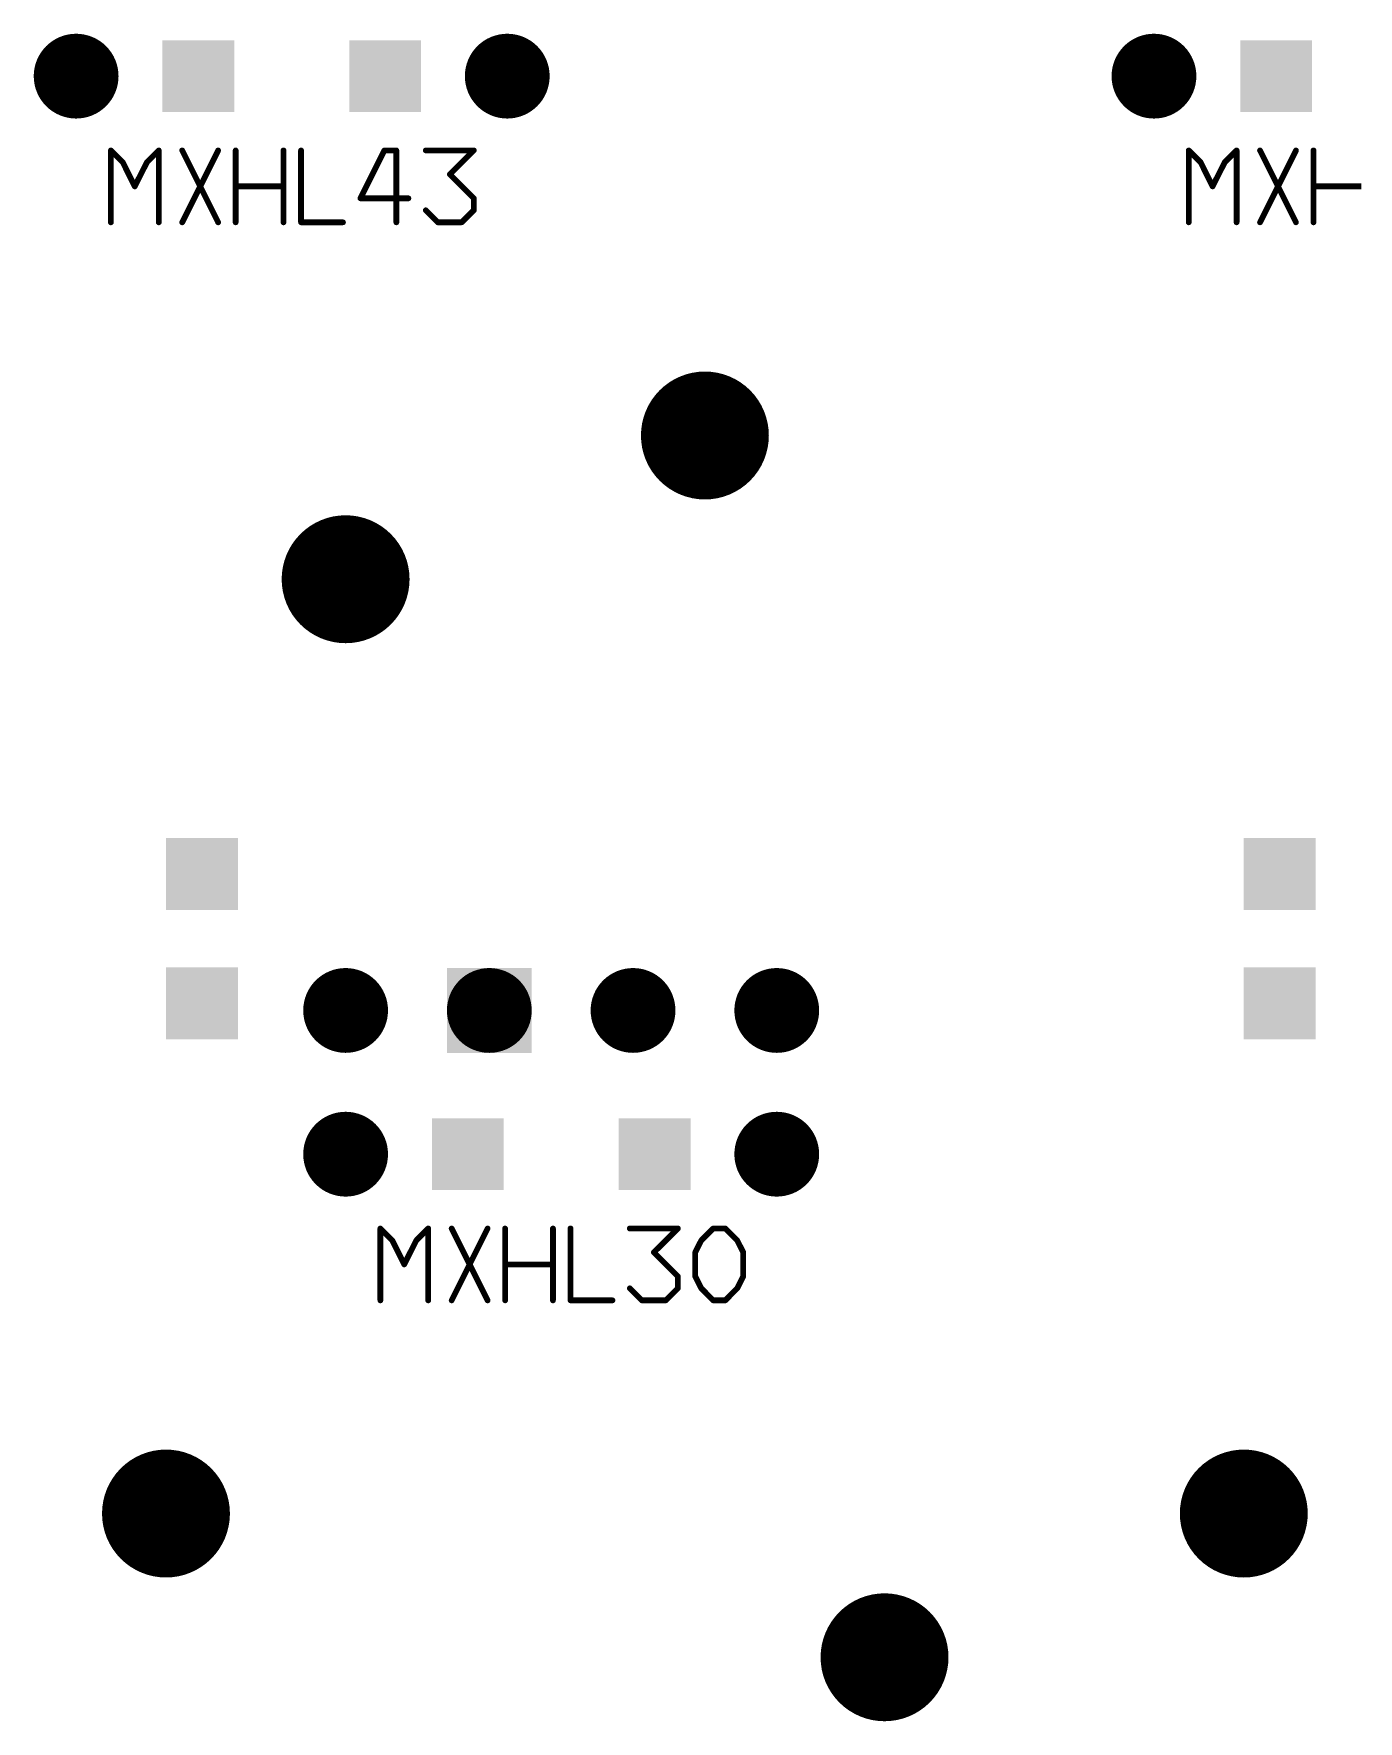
# Model space of a CAD drawing. Header units: millimetres. Extents: x 451 to 799, y 260 to 388.
# Drawn here: x 560.82 to 584.23, y 291.43 to 321.25 of the extents above; entities that cross this region are included whole.
import ezdxf

# ---------------------------------------------------------------- set-up
doc = ezdxf.new("R2010")
doc.units = ezdxf.units.MM
for name, color, linetype in [('3_A_', 4, 'Continuous'), ('4_A_', 54, 'Continuous'), ('5_A_', 7, 'Continuous')]:
    doc.layers.add(name, color=color, linetype=linetype)

# ---------------------------------------------------------------- blocks, each defined once
blk = doc.blocks.new('D24ROUND1_4986X1_4986')
blk.add_lwpolyline([(0.37465, 0, 0.7493, 0.7493, 1), (-0.37465, 0, 0.7493, 0.7493, 1), (0.37465, 0, 0.7493, 0.7493, 0)], format="xyseb")
blk = doc.blocks.new('D25ROUND2_2606X2_2606')
blk.add_lwpolyline([(0.56515, 0, 1.1303, 1.1303, 1), (-0.56515, 0, 1.1303, 1.1303, 1), (0.56515, 0, 1.1303, 1.1303, 0)], format="xyseb")
blk = doc.blocks.new('D16SQUARE1_27X1_27')
blk.add_solid([(-0.635, -0.635), (0.635, -0.635), (-0.635, 0.635), (0.635, 0.635)])
blk = doc.blocks.new('D41SQUARE1_4986X1_4986')
blk.add_solid([(-0.7493, -0.7493), (0.7493, -0.7493), (-0.7493, 0.7493), (0.7493, 0.7493)])

msp = doc.modelspace()

# ---------------------------------------------------------------- linework, layer by layer
at = {"layer": '5_A_'}
for points in [[(562.391, 318.981, 0.102, 0.102, 0), (562.18, 319.192, 0.102, 0.102, 0)], [(562.18, 319.192, 0.102, 0.102, 0), (562.18, 317.922, 0.102, 0.102, 0)], [(563.026, 319.192, 0.102, 0.102, 0), (562.815, 318.981, 0.102, 0.102, 0)], [(563.026, 317.922, 0.102, 0.102, 0), (563.026, 319.192, 0.102, 0.102, 0)], [(564.075, 317.922, 0.102, 0.102, 0), (563.44, 319.192, 0.102, 0.102, 0)], [(564.075, 319.192, 0.102, 0.102, 0), (563.44, 317.922, 0.102, 0.102, 0)], [(564.385, 317.922, 0.102, 0.102, 0), (564.385, 319.192, 0.102, 0.102, 0)], [(565.23, 317.922, 0.102, 0.102, 0), (565.23, 319.192, 0.102, 0.102, 0)], [(565.54, 317.922, 0.102, 0.102, 0), (565.54, 319.192, 0.102, 0.102, 0)], [(566.589, 318.346, 0.102, 0.102, 0), (567.013, 319.192, 0.102, 0.102, 0)], [(567.013, 319.192, 0.102, 0.102, 0), (567.224, 319.192, 0.102, 0.102, 0)], [(567.224, 319.192, 0.102, 0.102, 0), (567.224, 317.922, 0.102, 0.102, 0)], [(568.593, 319.192, 0.102, 0.102, 0), (567.745, 319.192, 0.102, 0.102, 0)], [(568.169, 318.77, 0.102, 0.102, 0), (568.593, 319.192, 0.102, 0.102, 0)], [(581.441, 318.981, 0.102, 0.102, 0), (581.23, 319.192, 0.102, 0.102, 0)], [(581.23, 319.192, 0.102, 0.102, 0), (581.23, 317.922, 0.102, 0.102, 0)], [(582.076, 319.192, 0.102, 0.102, 0), (581.865, 318.981, 0.102, 0.102, 0)], [(582.076, 317.922, 0.102, 0.102, 0), (582.076, 319.192, 0.102, 0.102, 0)], [(583.125, 317.922, 0.102, 0.102, 0), (582.49, 319.192, 0.102, 0.102, 0)], [(583.125, 319.192, 0.102, 0.102, 0), (582.49, 317.922, 0.102, 0.102, 0)], [(583.435, 317.922, 0.102, 0.102, 0), (583.435, 319.192, 0.102, 0.102, 0)], [(562.601, 318.557, 0.102, 0.102, 0), (562.391, 318.981, 0.102, 0.102, 0)], [(562.815, 318.981, 0.102, 0.102, 0), (562.601, 318.557, 0.102, 0.102, 0)], [(568.593, 318.346, 0.102, 0.102, 0), (568.169, 318.77, 0.102, 0.102, 0)], [(581.651, 318.557, 0.102, 0.102, 0), (581.441, 318.981, 0.102, 0.102, 0)], [(581.865, 318.981, 0.102, 0.102, 0), (581.651, 318.557, 0.102, 0.102, 0)], [(565.23, 318.557, 0.102, 0.102, 0), (564.385, 318.557, 0.102, 0.102, 0)], [(584.28, 318.557, 0.102, 0.102, 0), (583.435, 318.557, 0.102, 0.102, 0)], [(567.438, 318.346, 0.102, 0.102, 0), (566.589, 318.346, 0.102, 0.102, 0)], [(567.745, 318.135, 0.102, 0.102, 0), (567.958, 317.922, 0.102, 0.102, 0)], [(568.38, 317.922, 0.102, 0.102, 0), (568.593, 318.135, 0.102, 0.102, 0)], [(568.593, 318.135, 0.102, 0.102, 0), (568.593, 318.346, 0.102, 0.102, 0)], [(566.282, 317.922, 0.102, 0.102, 0), (565.54, 317.922, 0.102, 0.102, 0)], [(567.958, 317.922, 0.102, 0.102, 0), (568.38, 317.922, 0.102, 0.102, 0)], [(567.153, 299.931, 0.102, 0.102, 0), (566.942, 300.142, 0.102, 0.102, 0)], [(566.942, 300.142, 0.102, 0.102, 0), (566.942, 298.872, 0.102, 0.102, 0)], [(567.788, 300.142, 0.102, 0.102, 0), (567.577, 299.931, 0.102, 0.102, 0)], [(567.788, 298.872, 0.102, 0.102, 0), (567.788, 300.142, 0.102, 0.102, 0)], [(568.837, 298.872, 0.102, 0.102, 0), (568.202, 300.142, 0.102, 0.102, 0)], [(568.837, 300.142, 0.102, 0.102, 0), (568.202, 298.872, 0.102, 0.102, 0)], [(569.147, 298.872, 0.102, 0.102, 0), (569.147, 300.142, 0.102, 0.102, 0)], [(569.993, 298.872, 0.102, 0.102, 0), (569.993, 300.142, 0.102, 0.102, 0)], [(570.303, 298.872, 0.102, 0.102, 0), (570.303, 300.142, 0.102, 0.102, 0)], [(572.2, 300.142, 0.102, 0.102, 0), (571.352, 300.142, 0.102, 0.102, 0)], [(571.776, 299.72, 0.102, 0.102, 0), (572.2, 300.142, 0.102, 0.102, 0)], [(572.614, 299.931, 0.102, 0.102, 0), (572.825, 300.142, 0.102, 0.102, 0)], [(572.825, 300.142, 0.102, 0.102, 0), (573.038, 300.142, 0.102, 0.102, 0)], [(573.038, 300.142, 0.102, 0.102, 0), (573.249, 299.931, 0.102, 0.102, 0)], [(567.364, 299.507, 0.102, 0.102, 0), (567.153, 299.931, 0.102, 0.102, 0)], [(567.577, 299.931, 0.102, 0.102, 0), (567.364, 299.507, 0.102, 0.102, 0)], [(572.2, 299.296, 0.102, 0.102, 0), (571.776, 299.72, 0.102, 0.102, 0)], [(572.507, 299.72, 0.102, 0.102, 0), (572.614, 299.931, 0.102, 0.102, 0)], [(572.507, 299.296, 0.102, 0.102, 0), (572.507, 299.72, 0.102, 0.102, 0)], [(573.249, 299.931, 0.102, 0.102, 0), (573.356, 299.72, 0.102, 0.102, 0)], [(573.356, 299.72, 0.102, 0.102, 0), (573.356, 299.296, 0.102, 0.102, 0)], [(569.993, 299.507, 0.102, 0.102, 0), (569.147, 299.507, 0.102, 0.102, 0)], [(571.352, 299.085, 0.102, 0.102, 0), (571.565, 298.872, 0.102, 0.102, 0)], [(571.987, 298.872, 0.102, 0.102, 0), (572.2, 299.085, 0.102, 0.102, 0)], [(572.2, 299.085, 0.102, 0.102, 0), (572.2, 299.296, 0.102, 0.102, 0)], [(572.614, 299.085, 0.102, 0.102, 0), (572.507, 299.296, 0.102, 0.102, 0)], [(572.825, 298.872, 0.102, 0.102, 0), (572.614, 299.085, 0.102, 0.102, 0)], [(573.249, 299.085, 0.102, 0.102, 0), (573.038, 298.872, 0.102, 0.102, 0)], [(573.356, 299.296, 0.102, 0.102, 0), (573.249, 299.085, 0.102, 0.102, 0)], [(571.044, 298.872, 0.102, 0.102, 0), (570.303, 298.872, 0.102, 0.102, 0)], [(571.565, 298.872, 0.102, 0.102, 0), (571.987, 298.872, 0.102, 0.102, 0)], [(573.038, 298.872, 0.102, 0.102, 0), (572.825, 298.872, 0.102, 0.102, 0)]]:
    msp.add_lwpolyline(points, format="xyseb", dxfattribs=at)
for points in [[(562.154, 319.192, 0.0508, 0.0508, 1), (562.205, 319.192, 0.0508, 0.0508, 1), (562.154, 319.192, 0.0508, 0.0508, 0)], [(562.154, 319.192, 0.0508, 0.0508, 1), (562.205, 319.192, 0.0508, 0.0508, 1), (562.154, 319.192, 0.0508, 0.0508, 0)], [(562.154, 319.192, 0.0508, 0.0508, 1), (562.205, 319.192, 0.0508, 0.0508, 1), (562.154, 319.192, 0.0508, 0.0508, 0)], [(563, 319.192, 0.0508, 0.0508, 1), (563.051, 319.192, 0.0508, 0.0508, 1), (563, 319.192, 0.0508, 0.0508, 0)], [(563, 319.192, 0.0508, 0.0508, 1), (563.051, 319.192, 0.0508, 0.0508, 1), (563, 319.192, 0.0508, 0.0508, 0)], [(563, 319.192, 0.0508, 0.0508, 1), (563.051, 319.192, 0.0508, 0.0508, 1), (563, 319.192, 0.0508, 0.0508, 0)], [(563.414, 319.192, 0.0508, 0.0508, 1), (563.465, 319.192, 0.0508, 0.0508, 1), (563.414, 319.192, 0.0508, 0.0508, 0)], [(563.414, 319.192, 0.0508, 0.0508, 1), (563.465, 319.192, 0.0508, 0.0508, 1), (563.414, 319.192, 0.0508, 0.0508, 0)], [(564.049, 319.192, 0.0508, 0.0508, 1), (564.1, 319.192, 0.0508, 0.0508, 1), (564.049, 319.192, 0.0508, 0.0508, 0)], [(564.359, 319.192, 0.0508, 0.0508, 1), (564.41, 319.192, 0.0508, 0.0508, 1), (564.359, 319.192, 0.0508, 0.0508, 0)], [(564.359, 319.192, 0.0508, 0.0508, 1), (564.41, 319.192, 0.0508, 0.0508, 1), (564.359, 319.192, 0.0508, 0.0508, 0)], [(565.205, 319.192, 0.0508, 0.0508, 1), (565.256, 319.192, 0.0508, 0.0508, 1), (565.205, 319.192, 0.0508, 0.0508, 0)], [(565.205, 319.192, 0.0508, 0.0508, 1), (565.256, 319.192, 0.0508, 0.0508, 1), (565.205, 319.192, 0.0508, 0.0508, 0)], [(565.515, 319.192, 0.0508, 0.0508, 1), (565.566, 319.192, 0.0508, 0.0508, 1), (565.515, 319.192, 0.0508, 0.0508, 0)], [(565.515, 319.192, 0.0508, 0.0508, 1), (565.566, 319.192, 0.0508, 0.0508, 1), (565.515, 319.192, 0.0508, 0.0508, 0)], [(566.988, 319.192, 0.0508, 0.0508, 1), (567.039, 319.192, 0.0508, 0.0508, 1), (566.988, 319.192, 0.0508, 0.0508, 0)], [(566.988, 319.192, 0.0508, 0.0508, 1), (567.039, 319.192, 0.0508, 0.0508, 1), (566.988, 319.192, 0.0508, 0.0508, 0)], [(566.988, 319.192, 0.0508, 0.0508, 1), (567.039, 319.192, 0.0508, 0.0508, 1), (566.988, 319.192, 0.0508, 0.0508, 0)], [(567.199, 319.192, 0.0508, 0.0508, 1), (567.25, 319.192, 0.0508, 0.0508, 1), (567.199, 319.192, 0.0508, 0.0508, 0)], [(567.199, 319.192, 0.0508, 0.0508, 1), (567.25, 319.192, 0.0508, 0.0508, 1), (567.199, 319.192, 0.0508, 0.0508, 0)], [(567.199, 319.192, 0.0508, 0.0508, 1), (567.25, 319.192, 0.0508, 0.0508, 1), (567.199, 319.192, 0.0508, 0.0508, 0)], [(567.72, 319.192, 0.0508, 0.0508, 1), (567.77, 319.192, 0.0508, 0.0508, 1), (567.72, 319.192, 0.0508, 0.0508, 0)], [(567.72, 319.192, 0.0508, 0.0508, 1), (567.77, 319.192, 0.0508, 0.0508, 1), (567.72, 319.192, 0.0508, 0.0508, 0)], [(568.568, 319.192, 0.0508, 0.0508, 1), (568.619, 319.192, 0.0508, 0.0508, 1), (568.568, 319.192, 0.0508, 0.0508, 0)], [(568.568, 319.192, 0.0508, 0.0508, 1), (568.619, 319.192, 0.0508, 0.0508, 1), (568.568, 319.192, 0.0508, 0.0508, 0)], [(568.568, 319.192, 0.0508, 0.0508, 1), (568.619, 319.192, 0.0508, 0.0508, 1), (568.568, 319.192, 0.0508, 0.0508, 0)], [(581.204, 319.192, 0.0508, 0.0508, 1), (581.255, 319.192, 0.0508, 0.0508, 1), (581.204, 319.192, 0.0508, 0.0508, 0)], [(581.204, 319.192, 0.0508, 0.0508, 1), (581.255, 319.192, 0.0508, 0.0508, 1), (581.204, 319.192, 0.0508, 0.0508, 0)], [(581.204, 319.192, 0.0508, 0.0508, 1), (581.255, 319.192, 0.0508, 0.0508, 1), (581.204, 319.192, 0.0508, 0.0508, 0)], [(582.05, 319.192, 0.0508, 0.0508, 1), (582.101, 319.192, 0.0508, 0.0508, 1), (582.05, 319.192, 0.0508, 0.0508, 0)], [(582.05, 319.192, 0.0508, 0.0508, 1), (582.101, 319.192, 0.0508, 0.0508, 1), (582.05, 319.192, 0.0508, 0.0508, 0)], [(582.05, 319.192, 0.0508, 0.0508, 1), (582.101, 319.192, 0.0508, 0.0508, 1), (582.05, 319.192, 0.0508, 0.0508, 0)], [(582.464, 319.192, 0.0508, 0.0508, 1), (582.515, 319.192, 0.0508, 0.0508, 1), (582.464, 319.192, 0.0508, 0.0508, 0)], [(582.464, 319.192, 0.0508, 0.0508, 1), (582.515, 319.192, 0.0508, 0.0508, 1), (582.464, 319.192, 0.0508, 0.0508, 0)], [(583.099, 319.192, 0.0508, 0.0508, 1), (583.15, 319.192, 0.0508, 0.0508, 1), (583.099, 319.192, 0.0508, 0.0508, 0)], [(583.409, 319.192, 0.0508, 0.0508, 1), (583.46, 319.192, 0.0508, 0.0508, 1), (583.409, 319.192, 0.0508, 0.0508, 0)], [(583.409, 319.192, 0.0508, 0.0508, 1), (583.46, 319.192, 0.0508, 0.0508, 1), (583.409, 319.192, 0.0508, 0.0508, 0)], [(562.365, 318.981, 0.0508, 0.0508, 1), (562.416, 318.981, 0.0508, 0.0508, 1), (562.365, 318.981, 0.0508, 0.0508, 0)], [(562.365, 318.981, 0.0508, 0.0508, 1), (562.416, 318.981, 0.0508, 0.0508, 1), (562.365, 318.981, 0.0508, 0.0508, 0)], [(562.365, 318.981, 0.0508, 0.0508, 1), (562.416, 318.981, 0.0508, 0.0508, 1), (562.365, 318.981, 0.0508, 0.0508, 0)], [(562.789, 318.981, 0.0508, 0.0508, 1), (562.84, 318.981, 0.0508, 0.0508, 1), (562.789, 318.981, 0.0508, 0.0508, 0)], [(562.789, 318.981, 0.0508, 0.0508, 1), (562.84, 318.981, 0.0508, 0.0508, 1), (562.789, 318.981, 0.0508, 0.0508, 0)], [(562.789, 318.981, 0.0508, 0.0508, 1), (562.84, 318.981, 0.0508, 0.0508, 1), (562.789, 318.981, 0.0508, 0.0508, 0)], [(568.144, 318.77, 0.0508, 0.0508, 1), (568.195, 318.77, 0.0508, 0.0508, 1), (568.144, 318.77, 0.0508, 0.0508, 0)], [(568.144, 318.77, 0.0508, 0.0508, 1), (568.195, 318.77, 0.0508, 0.0508, 1), (568.144, 318.77, 0.0508, 0.0508, 0)], [(568.144, 318.77, 0.0508, 0.0508, 1), (568.195, 318.77, 0.0508, 0.0508, 1), (568.144, 318.77, 0.0508, 0.0508, 0)], [(581.415, 318.981, 0.0508, 0.0508, 1), (581.466, 318.981, 0.0508, 0.0508, 1), (581.415, 318.981, 0.0508, 0.0508, 0)], [(581.415, 318.981, 0.0508, 0.0508, 1), (581.466, 318.981, 0.0508, 0.0508, 1), (581.415, 318.981, 0.0508, 0.0508, 0)], [(581.415, 318.981, 0.0508, 0.0508, 1), (581.466, 318.981, 0.0508, 0.0508, 1), (581.415, 318.981, 0.0508, 0.0508, 0)], [(581.839, 318.981, 0.0508, 0.0508, 1), (581.89, 318.981, 0.0508, 0.0508, 1), (581.839, 318.981, 0.0508, 0.0508, 0)], [(581.839, 318.981, 0.0508, 0.0508, 1), (581.89, 318.981, 0.0508, 0.0508, 1), (581.839, 318.981, 0.0508, 0.0508, 0)], [(581.839, 318.981, 0.0508, 0.0508, 1), (581.89, 318.981, 0.0508, 0.0508, 1), (581.839, 318.981, 0.0508, 0.0508, 0)], [(562.576, 318.557, 0.0508, 0.0508, 1), (562.627, 318.557, 0.0508, 0.0508, 1), (562.576, 318.557, 0.0508, 0.0508, 0)], [(562.576, 318.557, 0.0508, 0.0508, 1), (562.627, 318.557, 0.0508, 0.0508, 1), (562.576, 318.557, 0.0508, 0.0508, 0)], [(562.576, 318.557, 0.0508, 0.0508, 1), (562.627, 318.557, 0.0508, 0.0508, 1), (562.576, 318.557, 0.0508, 0.0508, 0)], [(564.359, 318.557, 0.0508, 0.0508, 1), (564.41, 318.557, 0.0508, 0.0508, 1), (564.359, 318.557, 0.0508, 0.0508, 0)], [(564.359, 318.557, 0.0508, 0.0508, 1), (564.41, 318.557, 0.0508, 0.0508, 1), (564.359, 318.557, 0.0508, 0.0508, 0)], [(565.205, 318.557, 0.0508, 0.0508, 1), (565.256, 318.557, 0.0508, 0.0508, 1), (565.205, 318.557, 0.0508, 0.0508, 0)], [(581.626, 318.557, 0.0508, 0.0508, 1), (581.677, 318.557, 0.0508, 0.0508, 1), (581.626, 318.557, 0.0508, 0.0508, 0)], [(581.626, 318.557, 0.0508, 0.0508, 1), (581.677, 318.557, 0.0508, 0.0508, 1), (581.626, 318.557, 0.0508, 0.0508, 0)], [(581.626, 318.557, 0.0508, 0.0508, 1), (581.677, 318.557, 0.0508, 0.0508, 1), (581.626, 318.557, 0.0508, 0.0508, 0)], [(583.409, 318.557, 0.0508, 0.0508, 1), (583.46, 318.557, 0.0508, 0.0508, 1), (583.409, 318.557, 0.0508, 0.0508, 0)], [(583.409, 318.557, 0.0508, 0.0508, 1), (583.46, 318.557, 0.0508, 0.0508, 1), (583.409, 318.557, 0.0508, 0.0508, 0)], [(566.564, 318.346, 0.0508, 0.0508, 1), (566.615, 318.346, 0.0508, 0.0508, 1), (566.564, 318.346, 0.0508, 0.0508, 0)], [(566.564, 318.346, 0.0508, 0.0508, 1), (566.615, 318.346, 0.0508, 0.0508, 1), (566.564, 318.346, 0.0508, 0.0508, 0)], [(566.564, 318.346, 0.0508, 0.0508, 1), (566.615, 318.346, 0.0508, 0.0508, 1), (566.564, 318.346, 0.0508, 0.0508, 0)], [(567.412, 318.346, 0.0508, 0.0508, 1), (567.463, 318.346, 0.0508, 0.0508, 1), (567.412, 318.346, 0.0508, 0.0508, 0)], [(567.72, 318.135, 0.0508, 0.0508, 1), (567.77, 318.135, 0.0508, 0.0508, 1), (567.72, 318.135, 0.0508, 0.0508, 0)], [(568.568, 318.346, 0.0508, 0.0508, 1), (568.619, 318.346, 0.0508, 0.0508, 1), (568.568, 318.346, 0.0508, 0.0508, 0)], [(568.568, 318.346, 0.0508, 0.0508, 1), (568.619, 318.346, 0.0508, 0.0508, 1), (568.568, 318.346, 0.0508, 0.0508, 0)], [(568.568, 318.346, 0.0508, 0.0508, 1), (568.619, 318.346, 0.0508, 0.0508, 1), (568.568, 318.346, 0.0508, 0.0508, 0)], [(568.568, 318.135, 0.0508, 0.0508, 1), (568.619, 318.135, 0.0508, 0.0508, 1), (568.568, 318.135, 0.0508, 0.0508, 0)], [(568.568, 318.135, 0.0508, 0.0508, 1), (568.619, 318.135, 0.0508, 0.0508, 1), (568.568, 318.135, 0.0508, 0.0508, 0)], [(568.568, 318.135, 0.0508, 0.0508, 1), (568.619, 318.135, 0.0508, 0.0508, 1), (568.568, 318.135, 0.0508, 0.0508, 0)], [(562.154, 317.922, 0.0508, 0.0508, 1), (562.205, 317.922, 0.0508, 0.0508, 1), (562.154, 317.922, 0.0508, 0.0508, 0)], [(562.154, 317.922, 0.0508, 0.0508, 1), (562.205, 317.922, 0.0508, 0.0508, 1), (562.154, 317.922, 0.0508, 0.0508, 0)], [(563, 317.922, 0.0508, 0.0508, 1), (563.051, 317.922, 0.0508, 0.0508, 1), (563, 317.922, 0.0508, 0.0508, 0)], [(563.414, 317.922, 0.0508, 0.0508, 1), (563.465, 317.922, 0.0508, 0.0508, 1), (563.414, 317.922, 0.0508, 0.0508, 0)], [(563.414, 317.922, 0.0508, 0.0508, 1), (563.465, 317.922, 0.0508, 0.0508, 1), (563.414, 317.922, 0.0508, 0.0508, 0)], [(564.049, 317.922, 0.0508, 0.0508, 1), (564.1, 317.922, 0.0508, 0.0508, 1), (564.049, 317.922, 0.0508, 0.0508, 0)], [(564.359, 317.922, 0.0508, 0.0508, 1), (564.41, 317.922, 0.0508, 0.0508, 1), (564.359, 317.922, 0.0508, 0.0508, 0)], [(565.205, 317.922, 0.0508, 0.0508, 1), (565.256, 317.922, 0.0508, 0.0508, 1), (565.205, 317.922, 0.0508, 0.0508, 0)], [(565.515, 317.922, 0.0508, 0.0508, 1), (565.566, 317.922, 0.0508, 0.0508, 1), (565.515, 317.922, 0.0508, 0.0508, 0)], [(565.515, 317.922, 0.0508, 0.0508, 1), (565.566, 317.922, 0.0508, 0.0508, 1), (565.515, 317.922, 0.0508, 0.0508, 0)], [(565.515, 317.922, 0.0508, 0.0508, 1), (565.566, 317.922, 0.0508, 0.0508, 1), (565.515, 317.922, 0.0508, 0.0508, 0)], [(566.257, 317.922, 0.0508, 0.0508, 1), (566.307, 317.922, 0.0508, 0.0508, 1), (566.257, 317.922, 0.0508, 0.0508, 0)], [(567.199, 317.922, 0.0508, 0.0508, 1), (567.25, 317.922, 0.0508, 0.0508, 1), (567.199, 317.922, 0.0508, 0.0508, 0)], [(567.199, 317.922, 0.0508, 0.0508, 1), (567.25, 317.922, 0.0508, 0.0508, 1), (567.199, 317.922, 0.0508, 0.0508, 0)], [(567.933, 317.922, 0.0508, 0.0508, 1), (567.984, 317.922, 0.0508, 0.0508, 1), (567.933, 317.922, 0.0508, 0.0508, 0)], [(567.933, 317.922, 0.0508, 0.0508, 1), (567.984, 317.922, 0.0508, 0.0508, 1), (567.933, 317.922, 0.0508, 0.0508, 0)], [(567.933, 317.922, 0.0508, 0.0508, 1), (567.984, 317.922, 0.0508, 0.0508, 1), (567.933, 317.922, 0.0508, 0.0508, 0)], [(568.355, 317.922, 0.0508, 0.0508, 1), (568.405, 317.922, 0.0508, 0.0508, 1), (568.355, 317.922, 0.0508, 0.0508, 0)], [(568.355, 317.922, 0.0508, 0.0508, 1), (568.405, 317.922, 0.0508, 0.0508, 1), (568.355, 317.922, 0.0508, 0.0508, 0)], [(568.355, 317.922, 0.0508, 0.0508, 1), (568.405, 317.922, 0.0508, 0.0508, 1), (568.355, 317.922, 0.0508, 0.0508, 0)], [(581.204, 317.922, 0.0508, 0.0508, 1), (581.255, 317.922, 0.0508, 0.0508, 1), (581.204, 317.922, 0.0508, 0.0508, 0)], [(581.204, 317.922, 0.0508, 0.0508, 1), (581.255, 317.922, 0.0508, 0.0508, 1), (581.204, 317.922, 0.0508, 0.0508, 0)], [(582.05, 317.922, 0.0508, 0.0508, 1), (582.101, 317.922, 0.0508, 0.0508, 1), (582.05, 317.922, 0.0508, 0.0508, 0)], [(582.464, 317.922, 0.0508, 0.0508, 1), (582.515, 317.922, 0.0508, 0.0508, 1), (582.464, 317.922, 0.0508, 0.0508, 0)], [(582.464, 317.922, 0.0508, 0.0508, 1), (582.515, 317.922, 0.0508, 0.0508, 1), (582.464, 317.922, 0.0508, 0.0508, 0)], [(583.099, 317.922, 0.0508, 0.0508, 1), (583.15, 317.922, 0.0508, 0.0508, 1), (583.099, 317.922, 0.0508, 0.0508, 0)], [(583.409, 317.922, 0.0508, 0.0508, 1), (583.46, 317.922, 0.0508, 0.0508, 1), (583.409, 317.922, 0.0508, 0.0508, 0)], [(566.917, 300.142, 0.0508, 0.0508, 1), (566.968, 300.142, 0.0508, 0.0508, 1), (566.917, 300.142, 0.0508, 0.0508, 0)], [(566.917, 300.142, 0.0508, 0.0508, 1), (566.968, 300.142, 0.0508, 0.0508, 1), (566.917, 300.142, 0.0508, 0.0508, 0)], [(566.917, 300.142, 0.0508, 0.0508, 1), (566.968, 300.142, 0.0508, 0.0508, 1), (566.917, 300.142, 0.0508, 0.0508, 0)], [(567.763, 300.142, 0.0508, 0.0508, 1), (567.814, 300.142, 0.0508, 0.0508, 1), (567.763, 300.142, 0.0508, 0.0508, 0)], [(567.763, 300.142, 0.0508, 0.0508, 1), (567.814, 300.142, 0.0508, 0.0508, 1), (567.763, 300.142, 0.0508, 0.0508, 0)], [(567.763, 300.142, 0.0508, 0.0508, 1), (567.814, 300.142, 0.0508, 0.0508, 1), (567.763, 300.142, 0.0508, 0.0508, 0)], [(568.177, 300.142, 0.0508, 0.0508, 1), (568.228, 300.142, 0.0508, 0.0508, 1), (568.177, 300.142, 0.0508, 0.0508, 0)], [(568.177, 300.142, 0.0508, 0.0508, 1), (568.228, 300.142, 0.0508, 0.0508, 1), (568.177, 300.142, 0.0508, 0.0508, 0)], [(568.812, 300.142, 0.0508, 0.0508, 1), (568.863, 300.142, 0.0508, 0.0508, 1), (568.812, 300.142, 0.0508, 0.0508, 0)], [(569.122, 300.142, 0.0508, 0.0508, 1), (569.172, 300.142, 0.0508, 0.0508, 1), (569.122, 300.142, 0.0508, 0.0508, 0)], [(569.122, 300.142, 0.0508, 0.0508, 1), (569.172, 300.142, 0.0508, 0.0508, 1), (569.122, 300.142, 0.0508, 0.0508, 0)], [(569.967, 300.142, 0.0508, 0.0508, 1), (570.018, 300.142, 0.0508, 0.0508, 1), (569.967, 300.142, 0.0508, 0.0508, 0)], [(569.967, 300.142, 0.0508, 0.0508, 1), (570.018, 300.142, 0.0508, 0.0508, 1), (569.967, 300.142, 0.0508, 0.0508, 0)], [(570.277, 300.142, 0.0508, 0.0508, 1), (570.328, 300.142, 0.0508, 0.0508, 1), (570.277, 300.142, 0.0508, 0.0508, 0)], [(570.277, 300.142, 0.0508, 0.0508, 1), (570.328, 300.142, 0.0508, 0.0508, 1), (570.277, 300.142, 0.0508, 0.0508, 0)], [(571.326, 300.142, 0.0508, 0.0508, 1), (571.377, 300.142, 0.0508, 0.0508, 1), (571.326, 300.142, 0.0508, 0.0508, 0)], [(571.326, 300.142, 0.0508, 0.0508, 1), (571.377, 300.142, 0.0508, 0.0508, 1), (571.326, 300.142, 0.0508, 0.0508, 0)], [(572.175, 300.142, 0.0508, 0.0508, 1), (572.226, 300.142, 0.0508, 0.0508, 1), (572.175, 300.142, 0.0508, 0.0508, 0)], [(572.175, 300.142, 0.0508, 0.0508, 1), (572.226, 300.142, 0.0508, 0.0508, 1), (572.175, 300.142, 0.0508, 0.0508, 0)], [(572.175, 300.142, 0.0508, 0.0508, 1), (572.226, 300.142, 0.0508, 0.0508, 1), (572.175, 300.142, 0.0508, 0.0508, 0)], [(572.8, 300.142, 0.0508, 0.0508, 1), (572.85, 300.142, 0.0508, 0.0508, 1), (572.8, 300.142, 0.0508, 0.0508, 0)], [(572.8, 300.142, 0.0508, 0.0508, 1), (572.85, 300.142, 0.0508, 0.0508, 1), (572.8, 300.142, 0.0508, 0.0508, 0)], [(572.8, 300.142, 0.0508, 0.0508, 1), (572.85, 300.142, 0.0508, 0.0508, 1), (572.8, 300.142, 0.0508, 0.0508, 0)], [(573.013, 300.142, 0.0508, 0.0508, 1), (573.064, 300.142, 0.0508, 0.0508, 1), (573.013, 300.142, 0.0508, 0.0508, 0)], [(573.013, 300.142, 0.0508, 0.0508, 1), (573.064, 300.142, 0.0508, 0.0508, 1), (573.013, 300.142, 0.0508, 0.0508, 0)], [(573.013, 300.142, 0.0508, 0.0508, 1), (573.064, 300.142, 0.0508, 0.0508, 1), (573.013, 300.142, 0.0508, 0.0508, 0)], [(567.128, 299.931, 0.0508, 0.0508, 1), (567.179, 299.931, 0.0508, 0.0508, 1), (567.128, 299.931, 0.0508, 0.0508, 0)], [(567.128, 299.931, 0.0508, 0.0508, 1), (567.179, 299.931, 0.0508, 0.0508, 1), (567.128, 299.931, 0.0508, 0.0508, 0)], [(567.128, 299.931, 0.0508, 0.0508, 1), (567.179, 299.931, 0.0508, 0.0508, 1), (567.128, 299.931, 0.0508, 0.0508, 0)], [(567.552, 299.931, 0.0508, 0.0508, 1), (567.603, 299.931, 0.0508, 0.0508, 1), (567.552, 299.931, 0.0508, 0.0508, 0)], [(567.552, 299.931, 0.0508, 0.0508, 1), (567.603, 299.931, 0.0508, 0.0508, 1), (567.552, 299.931, 0.0508, 0.0508, 0)], [(567.552, 299.931, 0.0508, 0.0508, 1), (567.603, 299.931, 0.0508, 0.0508, 1), (567.552, 299.931, 0.0508, 0.0508, 0)], [(571.751, 299.72, 0.0508, 0.0508, 1), (571.801, 299.72, 0.0508, 0.0508, 1), (571.751, 299.72, 0.0508, 0.0508, 0)], [(571.751, 299.72, 0.0508, 0.0508, 1), (571.801, 299.72, 0.0508, 0.0508, 1), (571.751, 299.72, 0.0508, 0.0508, 0)], [(571.751, 299.72, 0.0508, 0.0508, 1), (571.801, 299.72, 0.0508, 0.0508, 1), (571.751, 299.72, 0.0508, 0.0508, 0)], [(572.482, 299.72, 0.0508, 0.0508, 1), (572.533, 299.72, 0.0508, 0.0508, 1), (572.482, 299.72, 0.0508, 0.0508, 0)], [(572.482, 299.72, 0.0508, 0.0508, 1), (572.533, 299.72, 0.0508, 0.0508, 1), (572.482, 299.72, 0.0508, 0.0508, 0)], [(572.482, 299.72, 0.0508, 0.0508, 1), (572.533, 299.72, 0.0508, 0.0508, 1), (572.482, 299.72, 0.0508, 0.0508, 0)], [(572.589, 299.931, 0.0508, 0.0508, 1), (572.64, 299.931, 0.0508, 0.0508, 1), (572.589, 299.931, 0.0508, 0.0508, 0)], [(572.589, 299.931, 0.0508, 0.0508, 1), (572.64, 299.931, 0.0508, 0.0508, 1), (572.589, 299.931, 0.0508, 0.0508, 0)], [(572.589, 299.931, 0.0508, 0.0508, 1), (572.64, 299.931, 0.0508, 0.0508, 1), (572.589, 299.931, 0.0508, 0.0508, 0)], [(573.224, 299.931, 0.0508, 0.0508, 1), (573.275, 299.931, 0.0508, 0.0508, 1), (573.224, 299.931, 0.0508, 0.0508, 0)], [(573.224, 299.931, 0.0508, 0.0508, 1), (573.275, 299.931, 0.0508, 0.0508, 1), (573.224, 299.931, 0.0508, 0.0508, 0)], [(573.224, 299.931, 0.0508, 0.0508, 1), (573.275, 299.931, 0.0508, 0.0508, 1), (573.224, 299.931, 0.0508, 0.0508, 0)], [(573.33, 299.72, 0.0508, 0.0508, 1), (573.381, 299.72, 0.0508, 0.0508, 1), (573.33, 299.72, 0.0508, 0.0508, 0)], [(573.33, 299.72, 0.0508, 0.0508, 1), (573.381, 299.72, 0.0508, 0.0508, 1), (573.33, 299.72, 0.0508, 0.0508, 0)], [(573.33, 299.72, 0.0508, 0.0508, 1), (573.381, 299.72, 0.0508, 0.0508, 1), (573.33, 299.72, 0.0508, 0.0508, 0)], [(567.339, 299.507, 0.0508, 0.0508, 1), (567.389, 299.507, 0.0508, 0.0508, 1), (567.339, 299.507, 0.0508, 0.0508, 0)], [(567.339, 299.507, 0.0508, 0.0508, 1), (567.389, 299.507, 0.0508, 0.0508, 1), (567.339, 299.507, 0.0508, 0.0508, 0)], [(567.339, 299.507, 0.0508, 0.0508, 1), (567.389, 299.507, 0.0508, 0.0508, 1), (567.339, 299.507, 0.0508, 0.0508, 0)], [(569.122, 299.507, 0.0508, 0.0508, 1), (569.172, 299.507, 0.0508, 0.0508, 1), (569.122, 299.507, 0.0508, 0.0508, 0)], [(569.122, 299.507, 0.0508, 0.0508, 1), (569.172, 299.507, 0.0508, 0.0508, 1), (569.122, 299.507, 0.0508, 0.0508, 0)], [(569.967, 299.507, 0.0508, 0.0508, 1), (570.018, 299.507, 0.0508, 0.0508, 1), (569.967, 299.507, 0.0508, 0.0508, 0)], [(571.326, 299.085, 0.0508, 0.0508, 1), (571.377, 299.085, 0.0508, 0.0508, 1), (571.326, 299.085, 0.0508, 0.0508, 0)], [(572.175, 299.296, 0.0508, 0.0508, 1), (572.226, 299.296, 0.0508, 0.0508, 1), (572.175, 299.296, 0.0508, 0.0508, 0)], [(572.175, 299.296, 0.0508, 0.0508, 1), (572.226, 299.296, 0.0508, 0.0508, 1), (572.175, 299.296, 0.0508, 0.0508, 0)], [(572.175, 299.296, 0.0508, 0.0508, 1), (572.226, 299.296, 0.0508, 0.0508, 1), (572.175, 299.296, 0.0508, 0.0508, 0)], [(572.175, 299.085, 0.0508, 0.0508, 1), (572.226, 299.085, 0.0508, 0.0508, 1), (572.175, 299.085, 0.0508, 0.0508, 0)], [(572.175, 299.085, 0.0508, 0.0508, 1), (572.226, 299.085, 0.0508, 0.0508, 1), (572.175, 299.085, 0.0508, 0.0508, 0)], [(572.175, 299.085, 0.0508, 0.0508, 1), (572.226, 299.085, 0.0508, 0.0508, 1), (572.175, 299.085, 0.0508, 0.0508, 0)], [(572.482, 299.296, 0.0508, 0.0508, 1), (572.533, 299.296, 0.0508, 0.0508, 1), (572.482, 299.296, 0.0508, 0.0508, 0)], [(572.482, 299.296, 0.0508, 0.0508, 1), (572.533, 299.296, 0.0508, 0.0508, 1), (572.482, 299.296, 0.0508, 0.0508, 0)], [(572.482, 299.296, 0.0508, 0.0508, 1), (572.533, 299.296, 0.0508, 0.0508, 1), (572.482, 299.296, 0.0508, 0.0508, 0)], [(572.589, 299.085, 0.0508, 0.0508, 1), (572.64, 299.085, 0.0508, 0.0508, 1), (572.589, 299.085, 0.0508, 0.0508, 0)], [(572.589, 299.085, 0.0508, 0.0508, 1), (572.64, 299.085, 0.0508, 0.0508, 1), (572.589, 299.085, 0.0508, 0.0508, 0)], [(572.589, 299.085, 0.0508, 0.0508, 1), (572.64, 299.085, 0.0508, 0.0508, 1), (572.589, 299.085, 0.0508, 0.0508, 0)], [(573.224, 299.085, 0.0508, 0.0508, 1), (573.275, 299.085, 0.0508, 0.0508, 1), (573.224, 299.085, 0.0508, 0.0508, 0)], [(573.224, 299.085, 0.0508, 0.0508, 1), (573.275, 299.085, 0.0508, 0.0508, 1), (573.224, 299.085, 0.0508, 0.0508, 0)], [(573.224, 299.085, 0.0508, 0.0508, 1), (573.275, 299.085, 0.0508, 0.0508, 1), (573.224, 299.085, 0.0508, 0.0508, 0)], [(573.33, 299.296, 0.0508, 0.0508, 1), (573.381, 299.296, 0.0508, 0.0508, 1), (573.33, 299.296, 0.0508, 0.0508, 0)], [(573.33, 299.296, 0.0508, 0.0508, 1), (573.381, 299.296, 0.0508, 0.0508, 1), (573.33, 299.296, 0.0508, 0.0508, 0)], [(573.33, 299.296, 0.0508, 0.0508, 1), (573.381, 299.296, 0.0508, 0.0508, 1), (573.33, 299.296, 0.0508, 0.0508, 0)], [(566.917, 298.872, 0.0508, 0.0508, 1), (566.968, 298.872, 0.0508, 0.0508, 1), (566.917, 298.872, 0.0508, 0.0508, 0)], [(566.917, 298.872, 0.0508, 0.0508, 1), (566.968, 298.872, 0.0508, 0.0508, 1), (566.917, 298.872, 0.0508, 0.0508, 0)], [(567.763, 298.872, 0.0508, 0.0508, 1), (567.814, 298.872, 0.0508, 0.0508, 1), (567.763, 298.872, 0.0508, 0.0508, 0)], [(568.177, 298.872, 0.0508, 0.0508, 1), (568.228, 298.872, 0.0508, 0.0508, 1), (568.177, 298.872, 0.0508, 0.0508, 0)], [(568.177, 298.872, 0.0508, 0.0508, 1), (568.228, 298.872, 0.0508, 0.0508, 1), (568.177, 298.872, 0.0508, 0.0508, 0)], [(568.812, 298.872, 0.0508, 0.0508, 1), (568.863, 298.872, 0.0508, 0.0508, 1), (568.812, 298.872, 0.0508, 0.0508, 0)], [(569.122, 298.872, 0.0508, 0.0508, 1), (569.172, 298.872, 0.0508, 0.0508, 1), (569.122, 298.872, 0.0508, 0.0508, 0)], [(569.967, 298.872, 0.0508, 0.0508, 1), (570.018, 298.872, 0.0508, 0.0508, 1), (569.967, 298.872, 0.0508, 0.0508, 0)], [(570.277, 298.872, 0.0508, 0.0508, 1), (570.328, 298.872, 0.0508, 0.0508, 1), (570.277, 298.872, 0.0508, 0.0508, 0)], [(570.277, 298.872, 0.0508, 0.0508, 1), (570.328, 298.872, 0.0508, 0.0508, 1), (570.277, 298.872, 0.0508, 0.0508, 0)], [(570.277, 298.872, 0.0508, 0.0508, 1), (570.328, 298.872, 0.0508, 0.0508, 1), (570.277, 298.872, 0.0508, 0.0508, 0)], [(571.019, 298.872, 0.0508, 0.0508, 1), (571.07, 298.872, 0.0508, 0.0508, 1), (571.019, 298.872, 0.0508, 0.0508, 0)], [(571.54, 298.872, 0.0508, 0.0508, 1), (571.591, 298.872, 0.0508, 0.0508, 1), (571.54, 298.872, 0.0508, 0.0508, 0)], [(571.54, 298.872, 0.0508, 0.0508, 1), (571.591, 298.872, 0.0508, 0.0508, 1), (571.54, 298.872, 0.0508, 0.0508, 0)], [(571.54, 298.872, 0.0508, 0.0508, 1), (571.591, 298.872, 0.0508, 0.0508, 1), (571.54, 298.872, 0.0508, 0.0508, 0)], [(571.961, 298.872, 0.0508, 0.0508, 1), (572.012, 298.872, 0.0508, 0.0508, 1), (571.961, 298.872, 0.0508, 0.0508, 0)], [(571.961, 298.872, 0.0508, 0.0508, 1), (572.012, 298.872, 0.0508, 0.0508, 1), (571.961, 298.872, 0.0508, 0.0508, 0)], [(571.961, 298.872, 0.0508, 0.0508, 1), (572.012, 298.872, 0.0508, 0.0508, 1), (571.961, 298.872, 0.0508, 0.0508, 0)], [(572.8, 298.872, 0.0508, 0.0508, 1), (572.85, 298.872, 0.0508, 0.0508, 1), (572.8, 298.872, 0.0508, 0.0508, 0)], [(572.8, 298.872, 0.0508, 0.0508, 1), (572.85, 298.872, 0.0508, 0.0508, 1), (572.8, 298.872, 0.0508, 0.0508, 0)], [(572.8, 298.872, 0.0508, 0.0508, 1), (572.85, 298.872, 0.0508, 0.0508, 1), (572.8, 298.872, 0.0508, 0.0508, 0)], [(573.013, 298.872, 0.0508, 0.0508, 1), (573.064, 298.872, 0.0508, 0.0508, 1), (573.013, 298.872, 0.0508, 0.0508, 0)], [(573.013, 298.872, 0.0508, 0.0508, 1), (573.064, 298.872, 0.0508, 0.0508, 1), (573.013, 298.872, 0.0508, 0.0508, 0)], [(573.013, 298.872, 0.0508, 0.0508, 1), (573.064, 298.872, 0.0508, 0.0508, 1), (573.013, 298.872, 0.0508, 0.0508, 0)]]:
    msp.add_lwpolyline(points, format="xyseb", close=True, dxfattribs=at)

# ---------------------------------------------------------------- block references
at = {"layer": '3_A_'}
for name, p in [('D24ROUND1_4986X1_4986', (561.565, 320.505)), ('D24ROUND1_4986X1_4986', (569.185, 320.505)), ('D24ROUND1_4986X1_4986', (580.615, 320.505)), ('D25ROUND2_2606X2_2606', (572.678, 314.155)), ('D25ROUND2_2606X2_2606', (566.328, 311.615)), ('D24ROUND1_4986X1_4986', (566.328, 303.995)), ('D24ROUND1_4986X1_4986', (568.868, 303.995)), ('D24ROUND1_4986X1_4986', (571.408, 303.995)), ('D24ROUND1_4986X1_4986', (573.948, 303.995)), ('D24ROUND1_4986X1_4986', (566.328, 301.455)), ('D24ROUND1_4986X1_4986', (573.948, 301.455)), ('D25ROUND2_2606X2_2606', (563.153, 295.105)), ('D25ROUND2_2606X2_2606', (582.203, 295.105)), ('D25ROUND2_2606X2_2606', (575.853, 292.565))]:
    msp.add_blockref(name, p, dxfattribs=at)
at = {"layer": '4_A_'}
for name, p in [('D24ROUND1_4986X1_4986', (561.565, 320.505)), ('D24ROUND1_4986X1_4986', (569.185, 320.505)), ('D24ROUND1_4986X1_4986', (580.615, 320.505)), ('D16SQUARE1_27X1_27', (563.724, 320.505)), ('D16SQUARE1_27X1_27', (567.026, 320.505)), ('D16SQUARE1_27X1_27', (582.774, 320.505)), ('D25ROUND2_2606X2_2606', (572.678, 314.155)), ('D25ROUND2_2606X2_2606', (566.328, 311.615)), ('D16SQUARE1_27X1_27', (563.788, 306.408)), ('D16SQUARE1_27X1_27', (582.838, 306.408)), ('D16SQUARE1_27X1_27', (563.788, 304.122)), ('D16SQUARE1_27X1_27', (582.838, 304.122)), ('D24ROUND1_4986X1_4986', (566.328, 303.995)), ('D41SQUARE1_4986X1_4986', (568.868, 303.995)), ('D24ROUND1_4986X1_4986', (571.408, 303.995)), ('D24ROUND1_4986X1_4986', (573.948, 303.995)), ('D24ROUND1_4986X1_4986', (566.328, 301.455)), ('D16SQUARE1_27X1_27', (568.487, 301.455)), ('D16SQUARE1_27X1_27', (571.789, 301.455)), ('D24ROUND1_4986X1_4986', (573.948, 301.455)), ('D25ROUND2_2606X2_2606', (563.153, 295.105)), ('D25ROUND2_2606X2_2606', (582.203, 295.105)), ('D25ROUND2_2606X2_2606', (575.853, 292.565))]:
    msp.add_blockref(name, p, dxfattribs=at)

doc.saveas('drawing.dxf')
